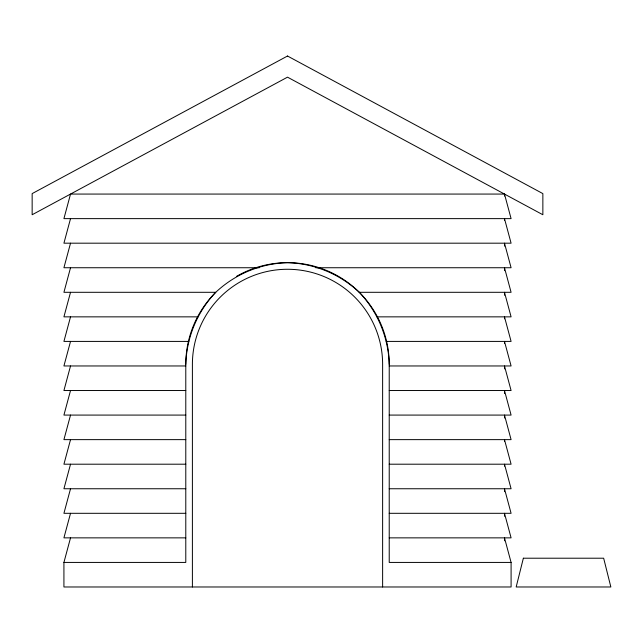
<?xml version="1.0" encoding="UTF-8"?>
<svg xmlns="http://www.w3.org/2000/svg" width="643" height="643" viewBox="0 0 643 643"><rect width="100%" height="100%" fill="white"/><g stroke="black" fill="none" stroke-linecap="round" stroke-linejoin="round"><path stroke-width="0.96" d="M63.922 562.424L185.787 562.424L185.787 364.388C186.566 337.551 197.152 311.984 215.582 292.461C235.105 274.031 260.672 263.437 287.509 262.666C314.347 263.437 339.906 274.031 359.437 292.461C377.859 311.984 388.452 337.551 389.224 364.388L389.224 562.424L511.089 562.424L511.089 586.979L63.922 586.979L63.922 562.424L70.529 537.861M70.529 218.628L63.922 243.183L511.089 243.183L504.49 218.628L504.49 220.589M70.529 243.183L63.922 267.737L259.282 267.737M70.529 267.737L63.922 292.3L215.791 292.3M70.529 292.3L63.922 316.854L198.036 316.854M70.529 316.854L63.922 341.409L188.809 341.409M70.529 341.409L63.922 365.963L185.787 365.963M70.529 365.963L63.922 390.526L185.787 390.526M70.529 390.526L63.922 415.081L185.787 415.081M70.529 415.081L63.922 439.635L185.787 439.635M70.529 439.635L63.922 464.198L185.787 464.198M70.529 464.198L63.922 488.752L185.787 488.752M70.529 488.752L63.922 513.307L185.787 513.307M70.529 513.307L63.922 537.861L185.787 537.861M504.49 194.065L70.529 194.065L63.922 218.628L511.089 218.628L504.49 194.065L504.49 196.035M315.737 267.737L511.089 267.737L504.49 243.183L504.49 246.132M359.22 292.3L511.089 292.3L504.49 267.737L504.49 270.687M376.975 316.854L511.089 316.854L504.49 292.3L504.49 295.241M386.202 341.409L511.089 341.409L504.49 316.854L504.49 318.815M389.224 365.963L511.089 365.963L504.49 341.409L504.49 343.378M389.224 390.526L511.089 390.526L504.49 365.963L504.49 368.913M389.224 415.081L511.089 415.081L504.49 390.526L504.49 393.468M389.224 439.635L511.089 439.635L504.49 415.081L504.49 418.03M389.224 464.198L511.089 464.198L504.49 439.635L504.49 441.604M389.224 488.752L511.089 488.752L504.49 464.198L504.49 466.159M389.224 513.307L511.089 513.307L504.49 488.752L504.49 491.702M389.224 537.861L511.089 537.861L504.49 513.307L504.49 516.257M511.089 562.424L504.49 537.861L504.49 540.811M382.625 586.979L382.625 364.388A95.116 95.116 0 0 0 287.509 269.272A95.116 95.116 0 0 0 192.394 364.388L192.394 586.979M185.787 364.388A101.723 101.723 0 0 1 215.582 292.461M236.648 276.289A101.723 101.723 0 0 1 389.224 364.388M523.362 558.212L516.176 586.979L610.85 586.979L603.656 558.212L523.362 558.212M287.509 56.021L32.15 193.607L32.15 214.746L287.509 77.16L542.861 214.746L542.861 193.607L287.509 56.021"/></g></svg>
